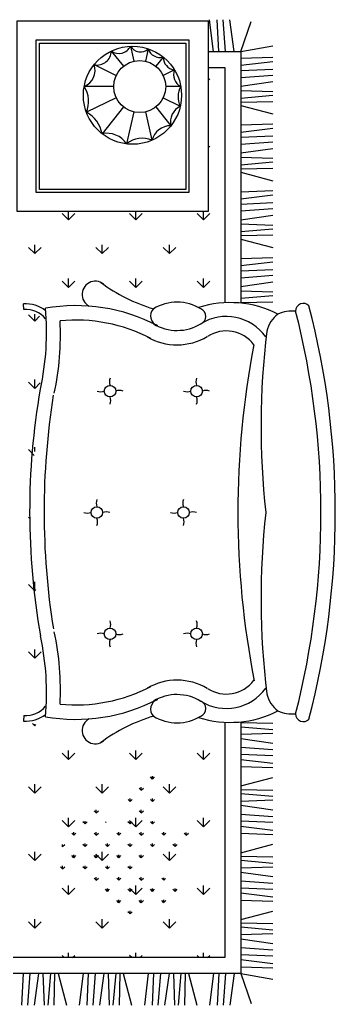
# Model space of a CAD drawing. Header units: inches. Extents: x 10.7 to 53.2, y 13 to 37.8.
# Drawn here: x 15.089 to 16.081, y 23.657 to 26.757 of the extents above; entities that cross this region are included whole.
import ezdxf

# ---------------------------------------------------------------- set-up
doc = ezdxf.new("R2010")
doc.units = ezdxf.units.IN
doc.header["$MEASUREMENT"] = 0
for name, color, linetype in [('02', 2, 'Continuous'), ('1', 1, 'Continuous'), ('4', 4, 'Continuous')]:
    doc.layers.add(name, color=color, linetype=linetype)

msp = doc.modelspace()

# ---------------------------------------------------------------- linework, layer by layer
at = {"layer": '02'}
for p, q in [((15.698, 26.6567), (15.6857, 26.7567)), ((15.7144, 26.6567), (15.71, 26.7567)), ((15.736, 26.6567), (15.7285, 26.7567)), ((15.7635, 26.6567), (15.7493, 26.7567)), ((15.7841, 26.6567), (15.8166, 26.7513)), ((15.4372, 26.6732), (15.448, 26.6259)), ((15.4932, 26.6651), (15.4843, 26.6259)), ((15.7841, 26.6567), (15.8841, 26.6748)), ((15.3769, 26.6582), (15.4152, 26.6102)), ((15.5402, 26.6392), (15.517, 26.6102)), ((15.6809, 26.6567), (15.7841, 26.6567)), ((15.7841, 26.6567), (15.7841, 25.8652)), ((15.7841, 26.6355), (15.8841, 26.6392)), ((15.3229, 26.6153), (15.3925, 26.5817)), ((15.5754, 26.5989), (15.5397, 26.5817)), ((15.6809, 26.6067), (15.7341, 26.6067)), ((15.7341, 26.6067), (15.7341, 25.8664)), ((15.7841, 26.6132), (15.8841, 26.6255)), ((15.7841, 26.5968), (15.8841, 26.6012)), ((15.7841, 26.5752), (15.8841, 26.5827)), ((15.3845, 26.5463), (15.2916, 26.5463)), ((15.5953, 26.5463), (15.5478, 26.5463)), ((15.7841, 26.5477), (15.8841, 26.5619)), ((15.3925, 26.5109), (15.2987, 26.4657)), ((15.5397, 26.5109), (15.5938, 26.4848)), ((15.7841, 26.5343), (15.8841, 26.5307)), ((15.7841, 26.5104), (15.8841, 26.5193)), ((15.4152, 26.4825), (15.3479, 26.398)), ((15.517, 26.4825), (15.5643, 26.4232)), ((15.7841, 26.4975), (15.8841, 26.4996)), ((15.7841, 26.4867), (15.8841, 26.4603)), ((15.448, 26.4667), (15.425, 26.366)), ((15.4843, 26.4667), (15.5047, 26.3775)), ((15.7841, 26.4255), (15.8841, 26.4292)), ((15.7841, 26.4032), (15.8841, 26.4155)), ((15.7841, 26.3868), (15.8841, 26.3912)), ((15.7841, 26.3652), (15.8841, 26.3727)), ((15.7841, 26.3377), (15.8841, 26.3519)), ((15.7841, 26.3243), (15.8841, 26.3207)), ((15.7841, 26.3004), (15.8841, 26.3093)), ((15.7841, 26.2875), (15.8841, 26.2896)), ((15.7841, 26.2767), (15.8841, 26.2503)), ((15.7841, 26.2155), (15.8841, 26.2192)), ((15.7841, 26.1932), (15.8841, 26.2055)), ((15.7841, 26.1768), (15.8841, 26.1812)), ((15.7841, 26.1552), (15.8841, 26.1627)), ((15.7841, 26.1277), (15.8841, 26.1419)), ((15.7841, 26.1143), (15.8841, 26.1107)), ((15.7841, 26.0904), (15.8841, 26.0993)), ((15.7841, 26.0775), (15.8841, 26.0796)), ((15.7841, 26.0667), (15.8841, 26.0403)), ((15.7841, 26.0055), (15.8841, 26.0092)), ((15.7841, 25.9832), (15.8841, 25.9955)), ((15.7841, 25.9668), (15.8841, 25.9712)), ((15.7841, 25.9452), (15.8841, 25.9527)), ((15.7841, 25.9177), (15.8841, 25.9319)), ((15.7841, 25.9043), (15.8841, 25.9007)), ((15.7841, 25.8804), (15.8841, 25.8893)), ((15.1022, 25.8449), (15.1012, 25.863)), ((15.7841, 25.8675), (15.8841, 25.8696)), ((15.1022, 24.5684), (15.1012, 24.5503)), ((15.7341, 24.5469), (15.7341, 23.8067)), ((15.7841, 24.5481), (15.7841, 23.7567)), ((15.7841, 24.5459), (15.8841, 24.5437)), ((15.7841, 24.533), (15.8841, 24.5241)), ((15.7841, 24.509), (15.8841, 24.5126)), ((15.7841, 24.4956), (15.8841, 24.4814)), ((15.7841, 24.4681), (15.8841, 24.4607)), ((15.7841, 24.4466), (15.8841, 24.4422)), ((15.7841, 24.4302), (15.8841, 24.4178)), ((15.7841, 24.4078), (15.8841, 24.4041)), ((15.7841, 24.3467), (15.8841, 24.373)), ((15.7841, 24.3359), (15.8841, 24.3337)), ((15.7841, 24.323), (15.8841, 24.3141)), ((15.7841, 24.299), (15.8841, 24.3026)), ((15.7841, 24.2856), (15.8841, 24.2714)), ((15.7841, 24.2581), (15.8841, 24.2507)), ((15.7841, 24.2366), (15.8841, 24.2322)), ((15.7841, 24.2202), (15.8841, 24.2078)), ((15.7841, 24.1978), (15.8841, 24.1941)), ((15.7841, 24.1367), (15.8841, 24.163)), ((15.7841, 24.1259), (15.8841, 24.1237)), ((15.7841, 24.113), (15.8841, 24.1041)), ((15.7841, 24.089), (15.8841, 24.0926)), ((15.7841, 24.0756), (15.8841, 24.0614)), ((15.7841, 24.0481), (15.8841, 24.0407)), ((15.7841, 24.0266), (15.8841, 24.0222)), ((15.7841, 24.0102), (15.8841, 23.9978)), ((15.7841, 23.9878), (15.8841, 23.9841)), ((15.7841, 23.9267), (15.8841, 23.953)), ((15.7841, 23.9159), (15.8841, 23.9137)), ((15.7841, 23.903), (15.8841, 23.8941)), ((15.7841, 23.879), (15.8841, 23.8826)), ((15.7841, 23.8656), (15.8841, 23.8514)), ((15.7841, 23.8381), (15.8841, 23.8307)), ((15.7841, 23.8166), (15.8841, 23.8122)), ((15.7341, 23.8067), (11.9341, 23.8067)), ((15.7841, 23.8002), (15.8841, 23.7878)), ((15.7841, 23.7778), (15.8841, 23.7741)), ((15.7841, 23.7567), (11.8841, 23.7567)), ((15.0994, 23.7567), (15.095, 23.6567)), ((15.121, 23.7567), (15.1135, 23.6567)), ((15.1485, 23.7567), (15.1343, 23.6567)), ((15.1619, 23.7567), (15.1654, 23.6567)), ((15.1858, 23.7567), (15.1769, 23.6567)), ((15.1987, 23.7567), (15.1966, 23.6567)), ((15.2095, 23.7567), (15.2358, 23.6567)), ((15.288, 23.7567), (15.2757, 23.6567)), ((15.3044, 23.7567), (15.3, 23.6567)), ((15.326, 23.7567), (15.3185, 23.6567)), ((15.3535, 23.7567), (15.3393, 23.6567)), ((15.3669, 23.7567), (15.3704, 23.6567)), ((15.3908, 23.7567), (15.3819, 23.6567)), ((15.4037, 23.7567), (15.4016, 23.6567)), ((15.4145, 23.7567), (15.4408, 23.6567)), ((15.493, 23.7567), (15.4807, 23.6567)), ((15.5094, 23.7567), (15.505, 23.6567)), ((15.531, 23.7567), (15.5235, 23.6567)), ((15.5585, 23.7567), (15.5443, 23.6567)), ((15.5719, 23.7567), (15.5754, 23.6567)), ((15.5958, 23.7567), (15.5869, 23.6567)), ((15.6087, 23.7567), (15.6066, 23.6567)), ((15.6195, 23.7567), (15.6458, 23.6567)), ((15.698, 23.7567), (15.6857, 23.6567)), ((15.7144, 23.7567), (15.71, 23.6567)), ((15.736, 23.7567), (15.7285, 23.6567)), ((15.7635, 23.7567), (15.7493, 23.6567)), ((15.7841, 23.7567), (15.8841, 23.7385)), ((15.7841, 23.7567), (15.8166, 23.662))]:
    msp.add_line(p, q, dxfattribs=at)
for points in [[(15.6809, 26.7531), (15.6809, 26.1531), (15.0809, 26.1531), (15.0809, 26.7531)], [(15.6209, 26.6931), (15.6209, 26.2131), (15.1409, 26.2131), (15.1409, 26.6931)], [(15.6109, 26.6831), (15.6109, 26.2231), (15.1509, 26.2231), (15.1509, 26.6831)]]:
    msp.add_lwpolyline(points, close=True, dxfattribs=at)
for centre, radius in [((15.4434, 26.5191), 0.1543), ((15.4661, 26.5463), 0.0817), ((15.645, 25.5884), 0.0181), ((15.3315, 25.2067), 0.0181), ((15.6037, 25.2067), 0.0181), ((15.3729, 24.8249), 0.0181), ((15.645, 24.8249), 0.0181)]:
    msp.add_circle(centre, radius, dxfattribs=at)
for centre, radius, start, end in [((15.4007, 26.6913), 0.0407, 234.2099, 333.6932), ((15.4684, 26.6912), 0.036, 209.8744, 313.6265), ((15.5298, 26.676), 0.0382, 196.548, 285.7634), ((15.3327, 26.6583), 0.0441, 257.0591, 359.9234), ((15.5793, 26.6379), 0.0391, 178.0515, 264.2681), ((15.2707, 26.5974), 0.0552, 292.3089, 18.9414), ((15.6138, 26.5834), 0.0414, 157.8625, 243.4758), ((15.2204, 26.4994), 0.0853, 336.7095, 33.3808), ((15.6498, 26.5143), 0.0633, 149.5824, 207.7387), ((15.6189, 26.4349), 0.0559, 116.6932, 192.0386), ((15.2554, 26.3825), 0.0938, 9.5075, 62.4586), ((15.5637, 26.3622), 0.061, 89.481, 165.4731), ((15.3631, 26.3259), 0.0737, 32.9068, 101.9247), ((15.4739, 26.3092), 0.075, 65.7661, 130.733), ((15.3264, 25.8926), 0.0415, 42.7962, 242.8256), ((15.6579, 26.35), 0.5242, 233.1791, 253.5356), ((15.1068, 25.7605), 0.1027, 52.0609, 93.1424), ((15.2644, 25.2976), 0.5597, 62.6326, 99.7399), ((15.5836, 25.7252), 0.1429, 58.3098, 121.3116), ((15.7514, 25.5385), 0.3283, 62.9589, 107.747), ((15.9804, 25.8403), 0.0242, 42.5041, 181.1708), ((13.5314, 25.2129), 2.5494, 359.8595, 14.6258), ((15.1068, 25.7605), 0.0845, 41.3071, 93.1424), ((14.3514, 25.7717), 0.8219, 347.5266, 5.4175), ((15.532, 25.8249), 0.0319, 135.3997, 251.0135), ((15.649, 25.8236), 0.0251, 292.6518, 67.3482), ((15.7385, 25.6708), 0.1523, 35.5992, 121.6458), ((15.9547, 25.758), 0.0907, 126.5017, 168.0195), ((15.9466, 25.7211), 0.1191, 85.4, 112.6708), ((13.5203, 25.213), 2.5152, 359.8564, 14.431), ((14.3532, 25.7633), 0.8637, 347.8816, 3.0774), ((15.2644, 25.2976), 0.5143, 62.6326, 95.4349), ((15.5836, 25.9222), 0.1429, 238.6884, 301.6902), ((15.7386, 25.6692), 0.1085, 37.003, 123.2846), ((18.2845, 25.4769), 2.4371, 172.929, 186.3654), ((15.5836, 25.921), 0.187, 239.8537, 300.5102), ((18.5366, 25.208), 2.762, 169.0106, 191.0814), ((15.6751, 25.6179), 0.0321, 159.3152, 200.6848), ((17.382, 25.2085), 2.2618, 170.1834, 189.9355), ((17.4964, 25.2085), 2.3308, 170.9427, 189.0761), ((15.6156, 25.6184), 0.0321, 249.3152, 290.6848), ((15.6745, 25.5584), 0.0321, 69.3152, 110.6848), ((15.615, 25.5589), 0.0321, 339.3152, 20.6848), ((15.3616, 25.2361), 0.0321, 159.3152, 200.6848), ((15.6337, 25.2361), 0.0321, 159.3152, 200.6848), ((15.302, 25.2367), 0.0321, 249.3152, 290.6848), ((15.361, 25.1766), 0.0321, 69.3152, 110.6848), ((15.5742, 25.2367), 0.0321, 249.3152, 290.6848), ((15.6332, 25.1766), 0.0321, 69.3152, 110.6848), ((18.2845, 24.9365), 2.4371, 173.6346, 187.071), ((13.5203, 25.2004), 2.5152, 345.569, 0.1436), ((13.5314, 25.2004), 2.5494, 345.3742, 0.1405), ((15.3015, 25.1772), 0.0321, 339.3152, 20.6848), ((15.5736, 25.1772), 0.0321, 339.3152, 20.6848), ((15.3429, 24.8544), 0.0321, 339.3152, 20.6848), ((15.615, 24.8544), 0.0321, 339.3152, 20.6848), ((14.3532, 24.65), 0.8637, 356.9226, 12.1184), ((14.3514, 24.6417), 0.8219, 354.5825, 12.4734), ((15.3434, 24.7949), 0.0321, 69.3152, 110.6848), ((15.4029, 24.7954), 0.0321, 159.3152, 200.6848), ((15.4024, 24.8549), 0.0321, 249.3152, 290.6848), ((15.6156, 24.7949), 0.0321, 69.3152, 110.6848), ((15.6751, 24.7954), 0.0321, 159.3152, 200.6848), ((15.6745, 24.8549), 0.0321, 249.3152, 290.6848), ((15.5836, 24.4923), 0.187, 59.4898, 120.1463), ((15.7386, 24.7441), 0.1085, 236.7154, 322.997), ((15.2644, 25.1157), 0.5143, 264.5651, 297.3674), ((15.7385, 24.7426), 0.1523, 238.3542, 324.4008), ((15.2644, 25.1157), 0.5597, 260.2601, 297.3674), ((15.532, 24.5884), 0.0319, 108.9865, 224.6003), ((15.5836, 24.4911), 0.1429, 58.3098, 121.3116), ((15.9547, 24.6553), 0.0907, 191.9805, 233.4983), ((15.1068, 24.6528), 0.0845, 266.8576, 318.6929), ((15.649, 24.5897), 0.0251, 292.6518, 67.3482), ((15.1068, 24.6528), 0.1027, 266.8576, 307.9391), ((15.3264, 24.5207), 0.0415, 117.1744, 317.2038), ((15.6579, 24.0633), 0.5242, 106.4644, 126.8209), ((15.5836, 24.6881), 0.1429, 238.6884, 301.6902), ((15.7514, 24.8748), 0.3283, 252.253, 297.0411), ((15.9466, 24.6923), 0.1191, 247.3292, 274.6), ((15.9804, 24.573), 0.0242, 178.8292, 317.4959)]:
    msp.add_arc(centre, radius, start, end, dxfattribs=at)
at = {"layer": '1'}
for p, q in [((15.6809, 26.5657), (15.6862, 26.571)), ((15.6809, 26.3536), (15.6862, 26.3589)), ((15.2421, 26.1269), (15.2222, 26.1468)), ((15.2421, 26.1269), (15.2421, 26.1531)), ((15.2421, 26.1269), (15.262, 26.1468)), ((15.4542, 26.1269), (15.4343, 26.1468)), ((15.4542, 26.1269), (15.4542, 26.1531)), ((15.4542, 26.1269), (15.4741, 26.1468)), ((15.6663, 26.1269), (15.6464, 26.1468)), ((15.6663, 26.1269), (15.6663, 26.1531)), ((15.6663, 26.1269), (15.6862, 26.1468)), ((15.136, 26.0208), (15.1161, 26.0407)), ((15.136, 26.0208), (15.136, 26.0489)), ((15.136, 26.0208), (15.1559, 26.0407)), ((15.3481, 26.0208), (15.3282, 26.0407)), ((15.3481, 26.0208), (15.3481, 26.0489)), ((15.3481, 26.0208), (15.368, 26.0407)), ((15.5603, 26.0208), (15.5404, 26.0407)), ((15.5603, 26.0208), (15.5603, 26.0489)), ((15.5603, 26.0208), (15.5801, 26.0407)), ((15.2421, 25.9147), (15.2222, 25.9346)), ((15.2421, 25.9147), (15.2421, 25.9429)), ((15.2421, 25.9147), (15.262, 25.9346)), ((15.4542, 25.9147), (15.4343, 25.9346)), ((15.4542, 25.9147), (15.4542, 25.9429)), ((15.4542, 25.9147), (15.4741, 25.9346)), ((15.6663, 25.9147), (15.6464, 25.9346)), ((15.6663, 25.9147), (15.6663, 25.9429)), ((15.6663, 25.9147), (15.6862, 25.9346)), ((15.136, 25.8087), (15.1161, 25.8286)), ((15.136, 25.8087), (15.136, 25.8307)), ((15.136, 25.8087), (15.1515, 25.8242)), ((15.136, 25.5965), (15.1161, 25.6164)), ((15.136, 25.5965), (15.136, 25.6247)), ((15.136, 25.5965), (15.1537, 25.6143)), ((15.1349, 25.3855), (15.1161, 25.4043)), ((15.136, 25.3986), (15.136, 25.4125)), ((15.1219, 25.1864), (15.1161, 25.1922)), ((15.136, 24.9601), (15.136, 24.9883)), ((15.136, 24.9601), (15.1161, 24.98)), ((15.136, 24.9601), (15.1401, 24.9643)), ((15.136, 24.748), (15.136, 24.7761)), ((15.136, 24.748), (15.1161, 24.7679)), ((15.136, 24.748), (15.1559, 24.7679)), ((15.136, 24.5359), (15.1294, 24.5425)), ((15.136, 24.5359), (15.136, 24.5406)), ((15.136, 24.5359), (15.1397, 24.5396)), ((15.2421, 24.4298), (15.2222, 24.4497)), ((15.2421, 24.4298), (15.2421, 24.4579)), ((15.2421, 24.4298), (15.262, 24.4497)), ((15.4542, 24.4298), (15.4343, 24.4497)), ((15.4542, 24.4298), (15.4542, 24.4579)), ((15.4542, 24.4298), (15.4741, 24.4497)), ((15.6663, 24.4298), (15.6464, 24.4497)), ((15.6663, 24.4298), (15.6663, 24.4579)), ((15.6663, 24.4298), (15.6862, 24.4497)), ((15.5065, 24.3683), (15.4999, 24.3749)), ((15.5065, 24.3683), (15.5065, 24.3777)), ((15.5065, 24.3683), (15.5131, 24.3749)), ((15.136, 24.3237), (15.1161, 24.3436)), ((15.136, 24.3237), (15.136, 24.3519)), ((15.136, 24.3237), (15.1559, 24.3436)), ((15.3481, 24.3237), (15.3282, 24.3436)), ((15.3481, 24.3237), (15.3481, 24.3519)), ((15.3481, 24.3237), (15.368, 24.3436)), ((15.4712, 24.3329), (15.4645, 24.3396)), ((15.4712, 24.3329), (15.4712, 24.3423)), ((15.4712, 24.3329), (15.4778, 24.3396)), ((15.5603, 24.3237), (15.5404, 24.3436)), ((15.5603, 24.3237), (15.5603, 24.3519)), ((15.5603, 24.3237), (15.5801, 24.3436)), ((15.4358, 24.2976), (15.4358, 24.3069)), ((15.4358, 24.2976), (15.4424, 24.3042)), ((15.5065, 24.2976), (15.4999, 24.3042)), ((15.5065, 24.2976), (15.5065, 24.3069)), ((15.5065, 24.2976), (15.5131, 24.3042)), ((15.4358, 24.2976), (15.4294, 24.3039)), ((15.2421, 24.2177), (15.2421, 24.2458)), ((15.3297, 24.2622), (15.3231, 24.2688)), ((15.3297, 24.2622), (15.3297, 24.2716)), ((15.3297, 24.2622), (15.3364, 24.2688)), ((15.4542, 24.2177), (15.4542, 24.2458)), ((15.4712, 24.2622), (15.4645, 24.2688)), ((15.4712, 24.2622), (15.4712, 24.2716)), ((15.4712, 24.2622), (15.4778, 24.2688)), ((15.6663, 24.2177), (15.6663, 24.2458)), ((15.2421, 24.2177), (15.2222, 24.2376)), ((15.2421, 24.2177), (15.262, 24.2376)), ((15.2944, 24.2269), (15.2877, 24.2335)), ((15.2944, 24.2269), (15.2944, 24.2362)), ((15.2944, 24.2269), (15.301, 24.2335)), ((15.3605, 24.2315), (15.3585, 24.2335)), ((15.4358, 24.2269), (15.4292, 24.2335)), ((15.4542, 24.2177), (15.4343, 24.2376)), ((15.4358, 24.2269), (15.4358, 24.2362)), ((15.4358, 24.2269), (15.4424, 24.2335)), ((15.4542, 24.2177), (15.4741, 24.2376)), ((15.5065, 24.2269), (15.4999, 24.2335)), ((15.5065, 24.2269), (15.5065, 24.2362)), ((15.5065, 24.2269), (15.5131, 24.2335)), ((15.6663, 24.2177), (15.6464, 24.2376)), ((15.6663, 24.2177), (15.6862, 24.2376)), ((15.259, 24.1915), (15.2524, 24.1981)), ((15.259, 24.1915), (15.259, 24.2009)), ((15.259, 24.1915), (15.2656, 24.1981)), ((15.3297, 24.1915), (15.3231, 24.1981)), ((15.3297, 24.1915), (15.3297, 24.2009)), ((15.3297, 24.1915), (15.3364, 24.1981)), ((15.4004, 24.1915), (15.3938, 24.1981)), ((15.4004, 24.1915), (15.4004, 24.2009)), ((15.4004, 24.1915), (15.4071, 24.1981)), ((15.4712, 24.1915), (15.4645, 24.1981)), ((15.4712, 24.1915), (15.4712, 24.2009)), ((15.4712, 24.1915), (15.4778, 24.1981)), ((15.5419, 24.1915), (15.5352, 24.1981)), ((15.5419, 24.1915), (15.5419, 24.2009)), ((15.5419, 24.1915), (15.5485, 24.1981)), ((15.6126, 24.1915), (15.6059, 24.1981)), ((15.6126, 24.1915), (15.6126, 24.2005)), ((15.6126, 24.1915), (15.6192, 24.1981)), ((15.2237, 24.1562), (15.2211, 24.1587)), ((15.2237, 24.1562), (15.2303, 24.1628)), ((15.2237, 24.1562), (15.2237, 24.1624)), ((15.2944, 24.1562), (15.2877, 24.1628)), ((15.2944, 24.1562), (15.2944, 24.1655)), ((15.2944, 24.1562), (15.301, 24.1628)), ((15.3651, 24.1562), (15.3585, 24.1628)), ((15.3651, 24.1562), (15.3651, 24.1655)), ((15.3651, 24.1562), (15.3717, 24.1628)), ((15.4358, 24.1562), (15.4292, 24.1628)), ((15.4358, 24.1562), (15.4358, 24.1655)), ((15.4358, 24.1562), (15.4424, 24.1628)), ((15.5065, 24.1562), (15.4999, 24.1628)), ((15.5065, 24.1562), (15.5065, 24.1655)), ((15.5065, 24.1562), (15.5131, 24.1628)), ((15.5772, 24.1562), (15.5706, 24.1628)), ((15.5772, 24.1562), (15.5772, 24.1655)), ((15.5772, 24.1562), (15.5838, 24.1628)), ((15.136, 24.1116), (15.1161, 24.1315)), ((15.136, 24.1116), (15.136, 24.1397)), ((15.136, 24.1116), (15.1559, 24.1315)), ((15.259, 24.1208), (15.2524, 24.1274)), ((15.259, 24.1208), (15.259, 24.1302)), ((15.259, 24.1208), (15.2656, 24.1274)), ((15.3297, 24.1208), (15.3231, 24.1274)), ((15.3481, 24.1116), (15.3282, 24.1315)), ((15.3297, 24.1208), (15.3297, 24.1302)), ((15.3297, 24.1208), (15.3364, 24.1274)), ((15.3481, 24.1116), (15.3481, 24.1397)), ((15.3481, 24.1116), (15.368, 24.1315)), ((15.4004, 24.1208), (15.3938, 24.1274)), ((15.4004, 24.1208), (15.4004, 24.1302)), ((15.4004, 24.1208), (15.4071, 24.1274)), ((15.4712, 24.1208), (15.4645, 24.1274)), ((15.4712, 24.1208), (15.4712, 24.1302)), ((15.4712, 24.1208), (15.4778, 24.1274)), ((15.5603, 24.1116), (15.5404, 24.1315)), ((15.5603, 24.1116), (15.5603, 24.1397)), ((15.5603, 24.1116), (15.5801, 24.1315)), ((15.2237, 24.0854), (15.217, 24.0921)), ((15.2237, 24.0854), (15.2237, 24.0948)), ((15.2237, 24.0854), (15.2303, 24.0921)), ((15.2944, 24.0854), (15.2877, 24.0921)), ((15.2944, 24.0854), (15.2944, 24.0948)), ((15.2944, 24.0854), (15.301, 24.0921)), ((15.3651, 24.0854), (15.3585, 24.0921)), ((15.3651, 24.0854), (15.3651, 24.0948)), ((15.3651, 24.0854), (15.3717, 24.0921)), ((15.4358, 24.0854), (15.4292, 24.0921)), ((15.4358, 24.0854), (15.4358, 24.0948)), ((15.4358, 24.0854), (15.4424, 24.0921)), ((15.3297, 24.0501), (15.3231, 24.0567)), ((15.3297, 24.0501), (15.3297, 24.0595)), ((15.3297, 24.0501), (15.3364, 24.0567)), ((15.4004, 24.0501), (15.3938, 24.0567)), ((15.4004, 24.0501), (15.4004, 24.0595)), ((15.4004, 24.0501), (15.4071, 24.0567)), ((15.4712, 24.0501), (15.4645, 24.0567)), ((15.4712, 24.0501), (15.4712, 24.0595)), ((15.4712, 24.0501), (15.4778, 24.0567)), ((15.5419, 24.0501), (15.5352, 24.0567)), ((15.5419, 24.0501), (15.5419, 24.058)), ((15.2421, 24.0055), (15.2222, 24.0254)), ((15.2421, 24.0055), (15.2421, 24.0337)), ((15.2421, 24.0055), (15.262, 24.0254)), ((15.4542, 24.0055), (15.4343, 24.0254)), ((15.4542, 24.0055), (15.4542, 24.0337)), ((15.4542, 24.0055), (15.4741, 24.0254)), ((15.5419, 24.0501), (15.5472, 24.0554)), ((15.6663, 24.0055), (15.6464, 24.0254)), ((15.6663, 24.0055), (15.6663, 24.0337)), ((15.6663, 24.0055), (15.6862, 24.0254)), ((15.3651, 24.0147), (15.3585, 24.0214)), ((15.3651, 24.0147), (15.3651, 24.0241)), ((15.3651, 24.0147), (15.3717, 24.0214)), ((15.4358, 24.0147), (15.4292, 24.0214)), ((15.4358, 24.0147), (15.4358, 24.0241)), ((15.4358, 24.0147), (15.4424, 24.0214)), ((15.5065, 24.0147), (15.4999, 24.0214)), ((15.5065, 24.0147), (15.5065, 24.0241)), ((15.5065, 24.0147), (15.5131, 24.0214)), ((15.5772, 24.0147), (15.5706, 24.0214)), ((15.5772, 24.0147), (15.5772, 24.0241)), ((15.5772, 24.0147), (15.5838, 24.0214)), ((15.4004, 23.9794), (15.3938, 23.986)), ((15.4004, 23.9794), (15.4004, 23.9888)), ((15.4004, 23.9794), (15.4071, 23.986)), ((15.4712, 23.9794), (15.4645, 23.986)), ((15.4712, 23.9794), (15.4712, 23.9888)), ((15.4712, 23.9794), (15.4778, 23.986)), ((15.5418, 23.9794), (15.5352, 23.986)), ((15.5419, 23.9795), (15.5419, 23.9888)), ((15.5421, 23.9796), (15.5485, 23.986)), ((15.4358, 23.944), (15.4292, 23.9506)), ((15.4358, 23.944), (15.4358, 23.9534)), ((15.4358, 23.944), (15.4424, 23.9506)), ((15.136, 23.8995), (15.1161, 23.9194)), ((15.136, 23.8995), (15.136, 23.9276)), ((15.136, 23.8995), (15.1559, 23.9194)), ((15.3481, 23.8995), (15.3282, 23.9194)), ((15.3481, 23.8995), (15.3481, 23.9276)), ((15.3481, 23.8995), (15.368, 23.9194)), ((15.5603, 23.8995), (15.5404, 23.9194)), ((15.5603, 23.8995), (15.5603, 23.9276)), ((15.5603, 23.8995), (15.5801, 23.9194)), ((15.2288, 23.8067), (15.2222, 23.8133)), ((15.2421, 23.8067), (15.2421, 23.8215)), ((15.2553, 23.8067), (15.262, 23.8133)), ((15.4409, 23.8067), (15.4343, 23.8133)), ((15.4542, 23.8067), (15.4542, 23.8215)), ((15.4674, 23.8067), (15.4741, 23.8133)), ((15.6531, 23.8067), (15.6464, 23.8133)), ((15.6663, 23.8067), (15.6663, 23.8215)), ((15.6796, 23.8067), (15.6862, 23.8133))]:
    msp.add_line(p, q, dxfattribs=at)
at = {"layer": '4'}
msp.add_circle((15.3729, 25.5884), 0.0181, dxfattribs=at)
for centre, start, end in [((15.4029, 25.6179), 159.3152, 200.6848), ((15.3434, 25.6184), 249.3152, 290.6848), ((15.4024, 25.5584), 69.3152, 110.6848), ((15.3429, 25.5589), 339.3152, 20.6848)]:
    msp.add_arc(centre, 0.0321, start, end, dxfattribs=at)

doc.saveas('drawing.dxf')
